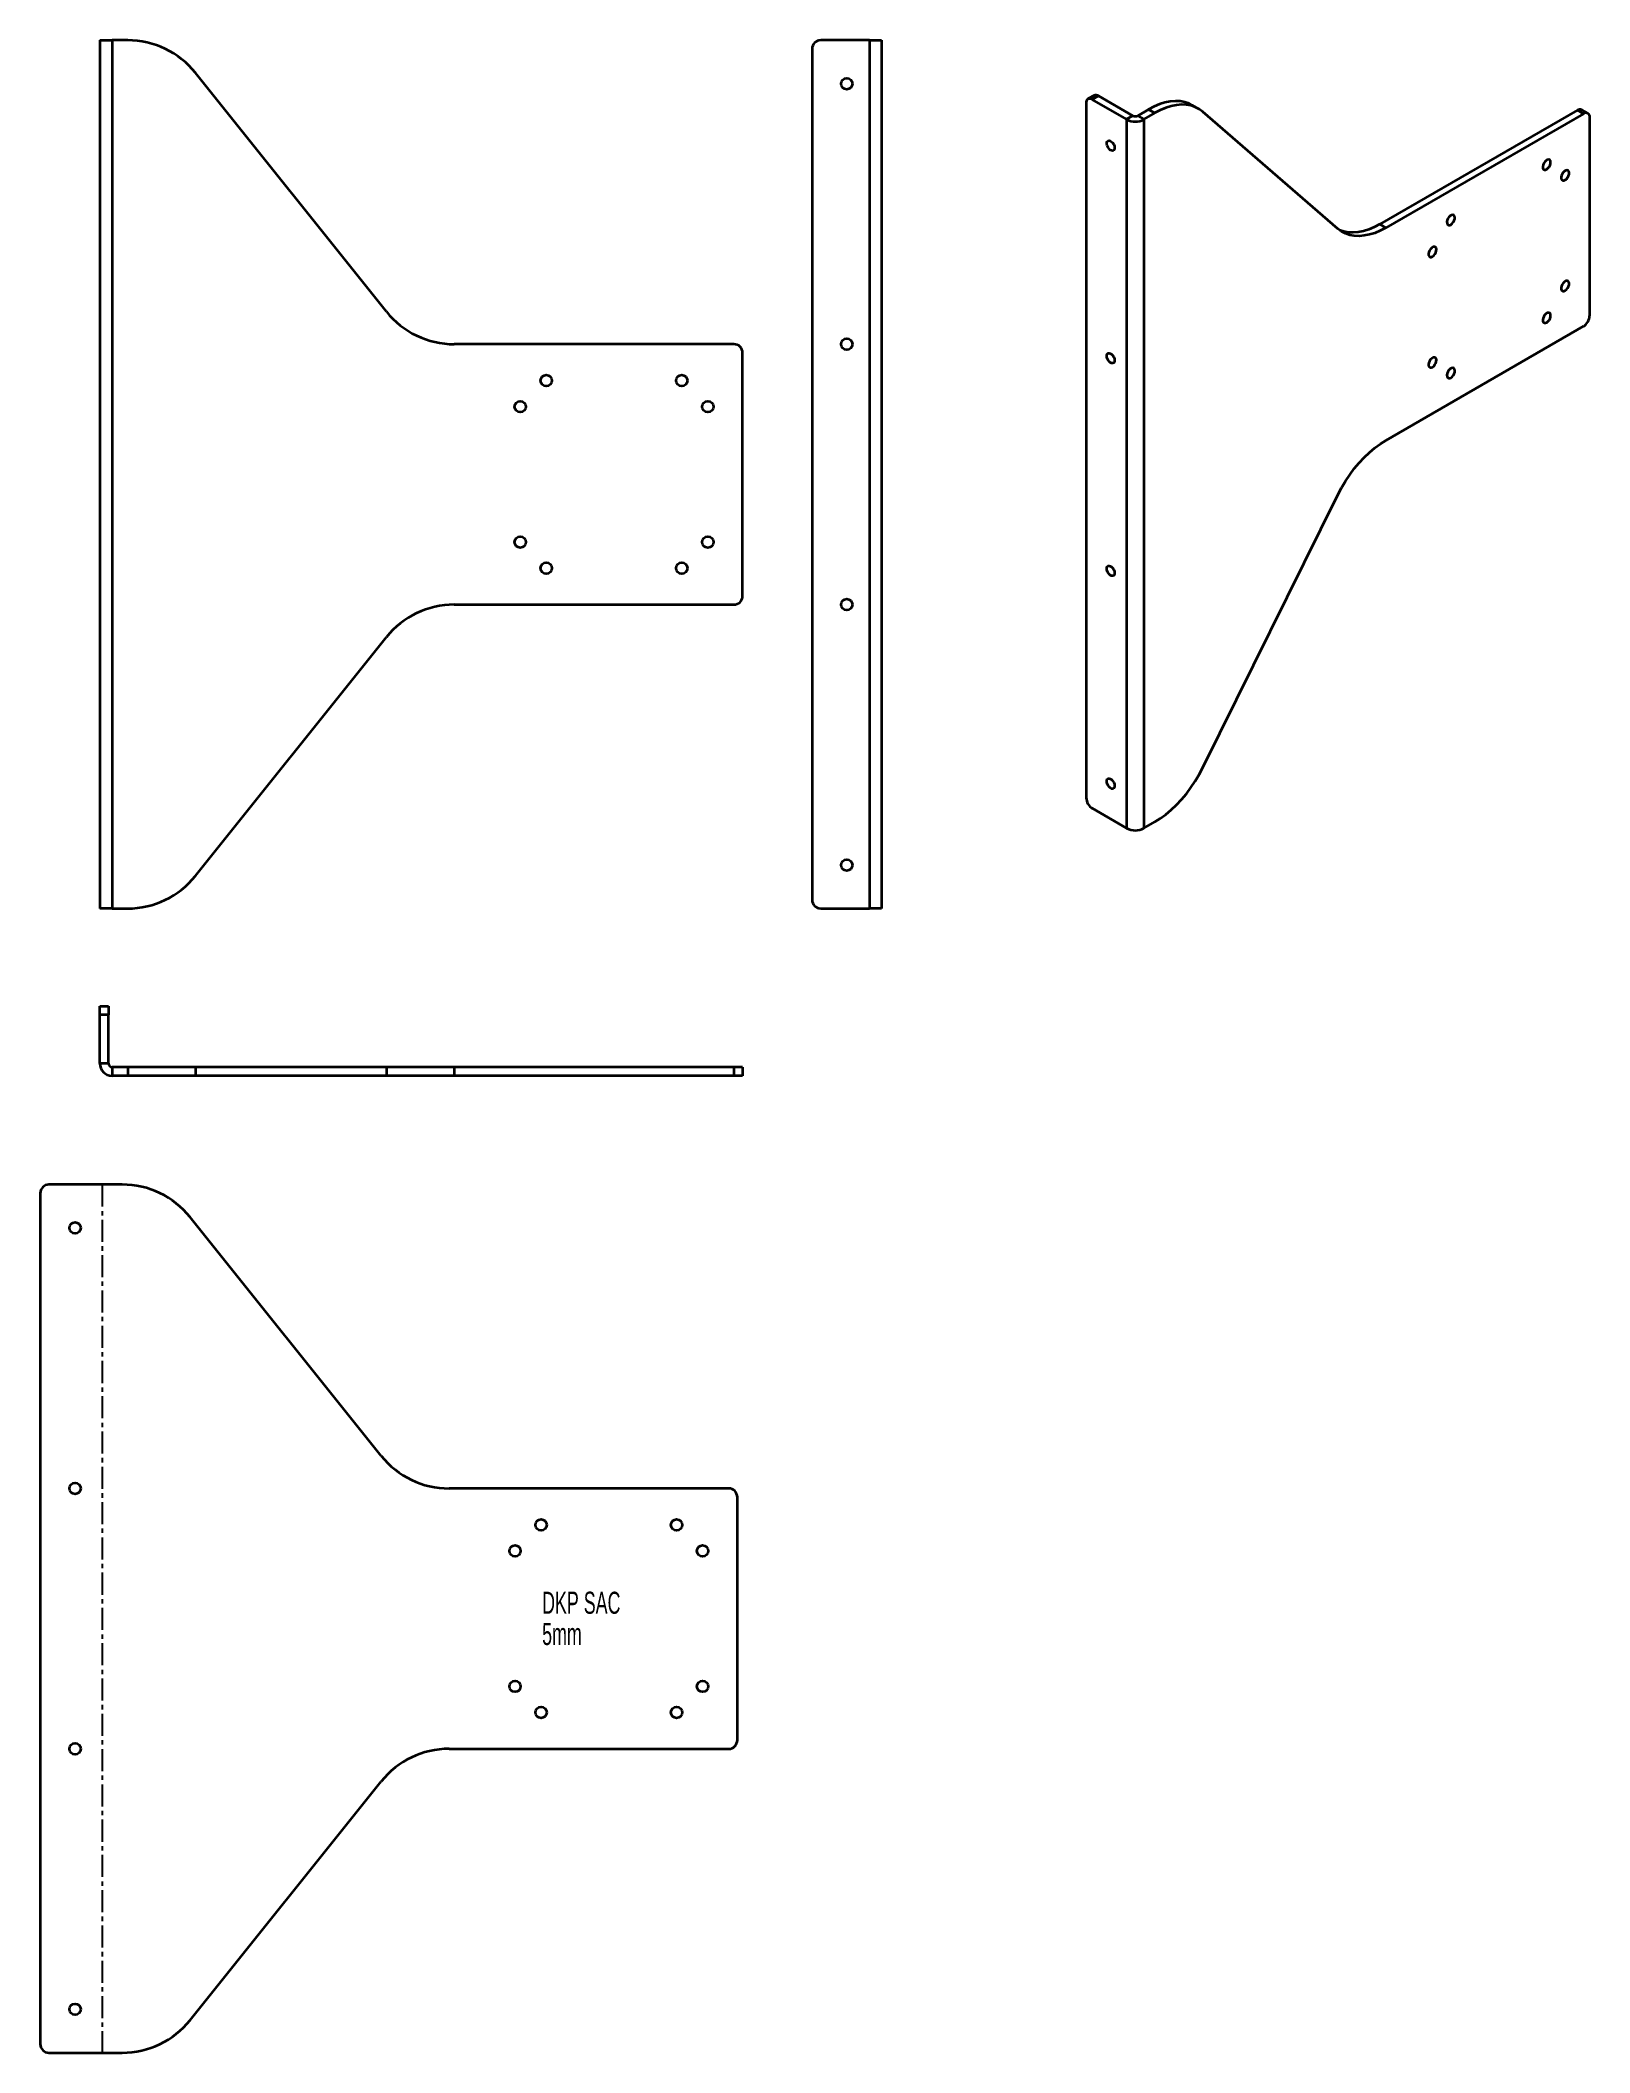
# Model space of a CAD drawing. Header units: millimetres. Extents: x -622 to 270, y -389 to 771.
import ezdxf

# ---------------------------------------------------------------- set-up
doc = ezdxf.new("R2010")
doc.units = ezdxf.units.MM
doc.linetypes.add('CENTERX2', pattern=[20.32, 12.7, -2.54, 2.54, -2.54])
doc.styles.add('SLDTEXTSTYLE0', font='TXT', dxfattribs={"width": 0.605})

# ---------------------------------------------------------------- blocks, each defined once
blk = doc.blocks.new('SW_NOTE_0')
at = {"color": 0, "linetype": 'Continuous', "lineweight": 0, "char_height": 12.7, "attachment_point": 1, "style": 'SLDTEXTSTYLE0'}
for s, insert in [('DKP SAC', (0, 16.4)), ('5mm', (0, -1.6))]:
    blk.add_mtext(s, dxfattribs=dict(at, insert=insert))

msp = doc.modelspace()

# ---------------------------------------------------------------- linework, layer by layer
at = {"color": 7, "linetype": 'Continuous', "lineweight": 35}
for p, q in [((-588, 770.5), (-588, 270.5)), ((-588, 770.5), (-581, 770.5)), ((-581, 770.5), (-581, 270.5)), ((-572, 770.5), (-581, 770.5)), ((-178, 765.5), (-178, 275.5)), ((-145, 770.5), (-173, 770.5)), ((-145, 770.5), (-145, 270.5)), ((-145, 770.5), (-138, 770.5)), ((-138, 770.5), (-138, 270.5)), ((-423, 614.3), (-533, 751.8)), ((-20.2, 734.4), (-20.2, 334.3)), ((-15.6, 738.7), (-19.2, 736.7)), ((-13.1, 738.5), (-16.7, 736.4)), ((3.1, 725), (-16.7, 736.4)), ((6.7, 727), (-13.1, 738.5)), ((15.8, 730.7), (9.5, 727)), ((15.8, 730.7), (19.4, 728.7)), ((44.4, 731.1), (40.8, 733.2)), ((262.6, 730.3), (148.8, 664.6)), ((262.6, 730.3), (266.2, 728.2)), ((268.7, 728.5), (265.1, 730.5)), ((6.7, 727), (3.1, 725)), ((3.1, 725), (3.1, 316.7)), ((9.5, 727), (13, 725)), ((19.4, 728.7), (13, 725)), ((13, 725), (13, 316.7)), ((124.7, 661.9), (47, 729.3)), ((266.2, 728.2), (152.4, 662.5)), ((269.7, 611.9), (269.7, 726.2)), ((148.8, 664.6), (152.4, 662.5)), ((152.4, 540), (266.2, 605.8)), ((-223, 595.5), (-384, 595.5)), ((-218, 450.5), (-218, 590.5)), ((47, 351.6), (124.7, 508.8)), ((-384, 445.5), (-223, 445.5)), ((-533, 289.3), (-423, 426.8)), ((-16.7, 328.2), (3.1, 316.7)), ((13, 316.7), (19.4, 320.4)), ((-581, 270.5), (-588, 270.5)), ((-581, 270.5), (-572, 270.5)), ((-173, 270.5), (-145, 270.5)), ((-138, 270.5), (-145, 270.5)), ((-588, 214.2), (-583, 214.2)), ((-588, 209.2), (-588, 214.2)), ((-583, 209.2), (-588, 209.2)), ((-588, 181.2), (-588, 209.2)), ((-583, 214.2), (-583, 209.2)), ((-583, 181.2), (-583, 209.2)), ((-583, 181.2), (-588, 181.2)), ((-581, 179.2), (-581, 174.2)), ((-572, 179.2), (-581, 179.2)), ((-572, 174.2), (-581, 174.2)), ((-572, 179.2), (-572, 174.2)), ((-533, 179.2), (-572, 179.2)), ((-533, 174.2), (-572, 174.2)), ((-533, 179.2), (-533, 174.2)), ((-423, 179.2), (-533, 179.2)), ((-423, 174.2), (-533, 174.2)), ((-423, 179.2), (-423, 174.2)), ((-384, 179.2), (-423, 179.2)), ((-384, 174.2), (-423, 174.2)), ((-384, 179.2), (-384, 174.2)), ((-223, 179.2), (-384, 179.2)), ((-223, 174.2), (-384, 174.2)), ((-223, 179.2), (-223, 174.2)), ((-218, 179.2), (-223, 179.2)), ((-218, 174.2), (-223, 174.2)), ((-218, 179.2), (-218, 174.2)), ((-622.3, 106.5), (-622.3, -383.5)), ((-575.1, 111.5), (-617.3, 111.5)), ((-426, -44.8), (-536, 92.7)), ((-226, -63.5), (-387, -63.5)), ((-221, -208.5), (-221, -68.5)), ((-387, -213.5), (-226, -213.5)), ((-536, -369.8), (-426, -232.3)), ((-617.3, -388.5), (-575.1, -388.5))]:
    msp.add_line(p, q, dxfattribs=at)
at = {"color": 7, "linetype": 'CENTERX2'}
msp.add_line((-586.7, 111.5), (-586.7, -388.5), dxfattribs=at)
at = {"color": 7, "linetype": 'Continuous', "lineweight": 35, "flags": 128}
for points in [[(40.8, 733.2), (39.1, 734.1), (36.6, 734.9), (33.9, 735.4), (31.2, 735.5), (28.2, 735.3), (25.2, 734.6), (22.1, 733.7), (19, 732.4), (15.8, 730.7)], [(47, 729.3), (44.9, 730.8), (42.6, 732), (40.1, 732.9), (37.5, 733.3), (34.7, 733.5), (31.8, 733.2), (28.8, 732.6), (25.7, 731.6), (22.5, 730.3), (19.4, 728.7)], [(-3.8, 708.6), (-3.9, 707.8), (-4.3, 707.2), (-4.8, 706.9), (-5.5, 707), (-6.3, 707.3), (-7, 708), (-7.6, 708.8), (-8.1, 709.8), (-8.3, 710.8), (-8.3, 711.6), (-8.1, 712.3), (-7.6, 712.7), (-7, 712.8), (-6.3, 712.6), (-5.5, 712.1), (-4.8, 711.4), (-4.3, 710.5), (-3.9, 709.5), (-3.8, 708.6)], [(245, 696.2), (245.7, 696.8), (246.4, 697.6), (246.9, 698.5), (247.2, 699.5), (247.2, 700.4), (247.1, 701.1), (246.7, 701.6), (246.1, 701.8), (245.3, 701.7), (244.6, 701.2), (243.9, 700.5), (243.3, 699.7), (242.9, 698.7), (242.7, 697.7), (242.7, 696.9), (243, 696.3), (243.5, 695.9), (244.2, 695.9), (245, 696.2)], [(255.6, 690.1), (256.3, 690.6), (257, 691.4), (257.5, 692.4), (257.8, 693.4), (257.9, 694.3), (257.7, 695), (257.3, 695.5), (256.7, 695.7), (255.9, 695.6), (255.2, 695.1), (254.5, 694.4), (253.9, 693.5), (253.5, 692.6), (253.3, 691.6), (253.3, 690.8), (253.6, 690.2), (254.2, 689.8), (254.8, 689.8), (255.6, 690.1)], [(152.4, 662.5), (149.2, 660.9), (146, 659.5), (143, 658.6), (139.9, 658), (137, 657.7), (134.2, 657.8), (131.6, 658.3), (129.1, 659.2), (126.8, 660.4), (124.7, 661.9)], [(148.8, 664.6), (145.7, 662.9), (142.5, 661.6), (139.4, 660.6), (136.4, 660), (133.5, 659.8), (130.7, 659.9), (128.1, 660.4), (125.6, 661.2)], [(189.8, 664.3), (190.6, 664.9), (191.2, 665.7), (191.7, 666.7), (192, 667.6), (192.1, 668.5), (191.9, 669.3), (191.5, 669.8), (190.9, 670), (190.2, 669.8), (189.4, 669.4), (188.7, 668.7), (188.1, 667.8), (187.7, 666.9), (187.5, 665.9), (187.6, 665.1), (187.9, 664.4), (188.4, 664.1), (189.1, 664.1), (189.8, 664.3)], [(179.2, 646), (179.9, 646.6), (180.6, 647.4), (181.1, 648.3), (181.4, 649.3), (181.5, 650.2), (181.3, 650.9), (180.9, 651.4), (180.3, 651.6), (179.6, 651.5), (178.8, 651), (178.1, 650.3), (177.5, 649.5), (177.1, 648.5), (176.9, 647.5), (177, 646.7), (177.3, 646.1), (177.8, 645.7), (178.5, 645.7), (179.2, 646)], [(255.6, 626.4), (256.3, 626.9), (257, 627.7), (257.5, 628.7), (257.8, 629.7), (257.9, 630.6), (257.7, 631.3), (257.3, 631.8), (256.7, 632), (255.9, 631.9), (255.2, 631.4), (254.5, 630.7), (253.9, 629.8), (253.5, 628.9), (253.3, 627.9), (253.3, 627.1), (253.6, 626.5), (254.2, 626.1), (254.8, 626.1), (255.6, 626.4)], [(245, 608), (245.7, 608.6), (246.4, 609.4), (246.9, 610.3), (247.2, 611.3), (247.2, 612.2), (247.1, 612.9), (246.7, 613.4), (246.1, 613.6), (245.3, 613.5), (244.6, 613.1), (243.9, 612.4), (243.3, 611.5), (242.9, 610.5), (242.7, 609.6), (242.7, 608.7), (243, 608.1), (243.5, 607.7), (244.2, 607.7), (245, 608)], [(-3.8, 586.1), (-3.9, 585.3), (-4.3, 584.7), (-4.8, 584.5), (-5.5, 584.5), (-6.3, 584.9), (-7, 585.5), (-7.6, 586.3), (-8.1, 587.3), (-8.3, 588.3), (-8.3, 589.1), (-8.1, 589.8), (-7.6, 590.3), (-7, 590.4), (-6.3, 590.2), (-5.5, 589.7), (-4.8, 588.9), (-4.3, 588), (-3.9, 587), (-3.8, 586.1)], [(179.2, 582.3), (179.9, 582.9), (180.6, 583.7), (181.1, 584.6), (181.4, 585.6), (181.5, 586.5), (181.3, 587.2), (180.9, 587.7), (180.3, 587.9), (179.6, 587.8), (178.8, 587.3), (178.1, 586.6), (177.5, 585.8), (177.1, 584.8), (176.9, 583.8), (177, 583), (177.3, 582.4), (177.8, 582), (178.5, 582), (179.2, 582.3)], [(189.8, 576.2), (190.6, 576.7), (191.2, 577.5), (191.7, 578.5), (192, 579.4), (192.1, 580.4), (191.9, 581.1), (191.5, 581.6), (190.9, 581.8), (190.2, 581.7), (189.4, 581.2), (188.7, 580.5), (188.1, 579.6), (187.7, 578.7), (187.5, 577.7), (187.6, 576.9), (187.9, 576.3), (188.4, 575.9), (189.1, 575.9), (189.8, 576.2)], [(124.7, 508.8), (126.8, 512.7), (129.1, 516.6), (131.6, 520.3), (134.2, 523.8), (137, 527.2), (139.9, 530.3), (143, 533.2), (146, 535.8), (149.2, 538.1), (152.4, 540)], [(-3.8, 463.6), (-3.9, 462.8), (-4.3, 462.2), (-4.8, 462), (-5.5, 462), (-6.3, 462.4), (-7, 463), (-7.6, 463.9), (-8.1, 464.8), (-8.3, 465.8), (-8.3, 466.7), (-8.1, 467.4), (-7.6, 467.8), (-7, 467.9), (-6.3, 467.7), (-5.5, 467.2), (-4.8, 466.4), (-4.3, 465.5), (-3.9, 464.5), (-3.8, 463.6)], [(19.4, 320.4), (22.5, 322.4), (25.7, 324.7), (28.8, 327.3), (31.8, 330.1), (34.7, 333.3), (37.5, 336.6), (40.1, 340.1), (42.6, 343.8), (44.9, 347.7), (47, 351.6)], [(-3.8, 341.1), (-3.9, 340.3), (-4.3, 339.8), (-4.8, 339.5), (-5.5, 339.5), (-6.3, 339.9), (-7, 340.5), (-7.6, 341.4), (-8.1, 342.3), (-8.3, 343.3), (-8.3, 344.2), (-8.1, 344.9), (-7.6, 345.3), (-7, 345.4), (-6.3, 345.2), (-5.5, 344.7), (-4.8, 343.9), (-4.3, 343), (-3.9, 342), (-3.8, 341.1)]]:
    msp.add_lwpolyline(points, dxfattribs=at)
at = {"color": 7, "linetype": 'Continuous', "lineweight": 35}
for centre in [(-158, 745.5), (-158, 595.5), (-331, 574.5), (-253, 574.5), (-346, 559.5), (-238, 559.5), (-346, 481.5), (-238, 481.5), (-331, 466.5), (-253, 466.5), (-158, 445.5), (-158, 295.5), (-602.3, 86.5), (-602.3, -63.5), (-334, -84.5), (-256, -84.5), (-349, -99.5), (-241, -99.5), (-349, -177.5), (-241, -177.5), (-334, -192.5), (-256, -192.5), (-602.3, -213.5), (-602.3, -363.5)]:
    msp.add_circle(centre, 3.25, dxfattribs=at)
for centre, radius, start, end in [((-572, 720.5), 50, 38.6598, 90), ((-173, 765.5), 5, 90, 180), ((-18.1, 734.7), 2.18, 50.7967, 189.214), ((-14.6, 736.4), 2.51, 54.3824, 114.3071), ((264.1, 728.2), 2.51, 65.6929, 125.6176), ((8.1, 734.5), 10.8, 242.6097, 297.3903), ((8.1, 729.8), 3.07, 242.6097, 297.3903), ((267.6, 726.5), 2.18, 350.786, 129.2033), ((-384, 645.5), 50, 218.6598, 270), ((262, 612.2), 7.68, 302.6055, 357.3945), ((-223, 590.5), 5, 0, 90), ((-384, 395.5), 50, 90, 141.3402), ((-223, 450.5), 5, 270, 0), ((-12.5, 334.6), 7.68, 182.6055, 237.3945), ((8.1, 326.3), 10.8, 242.6097, 297.3903), ((-572, 320.5), 50, 270, 321.3402), ((-173, 275.5), 5, 180, 270), ((-581, 181.2), 7, 180, 270), ((-581, 181.2), 2, 180, 270), ((-617.3, 106.5), 5, 90, 180), ((-575.1, 61.5), 50, 38.6598, 90), ((-387, -13.5), 50, 218.6598, 270), ((-226, -68.5), 5, 0, 90), ((-226, -208.5), 5, 270, 0), ((-387, -263.5), 50, 90, 141.3402), ((-575.1, -338.5), 50, 270, 321.3402), ((-617.3, -383.5), 5, 180, 270)]:
    msp.add_arc(centre, radius, start, end, dxfattribs=at)

# ---------------------------------------------------------------- block references
at = {"color": 7, "linetype": 'Continuous', "lineweight": 0}
msp.add_blockref('SW_NOTE_0', (-333.4, -139.4), dxfattribs=at)

doc.saveas('drawing.dxf')
